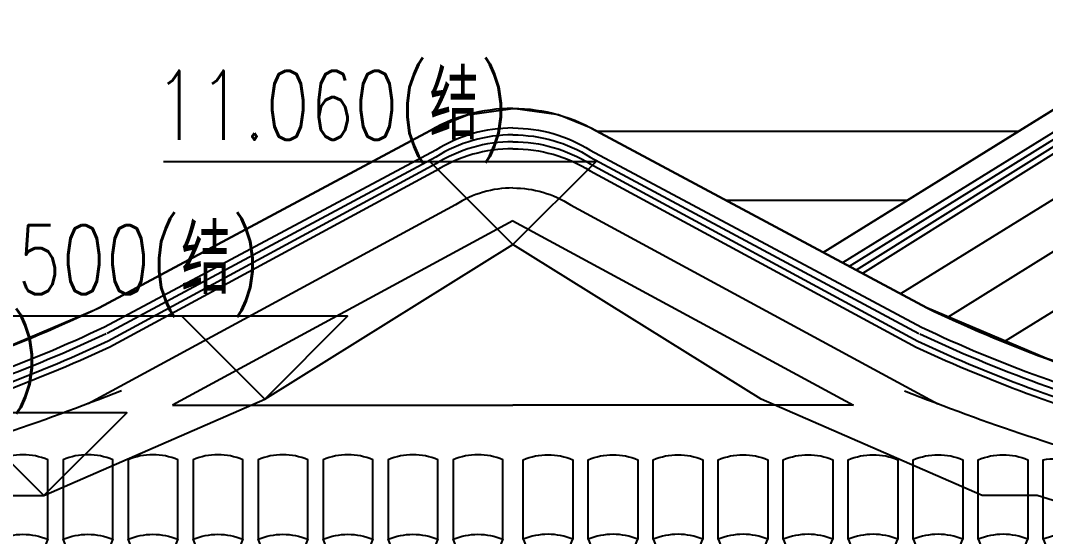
# Model space of a CAD drawing. Extents: x 296441 to 853063, y 459050 to 1117990.
# Drawn here: x 658513 to 662228, y 1063606 to 1065477 of the extents above; entities that cross this region are included whole.
import ezdxf

# ---------------------------------------------------------------- set-up
doc = ezdxf.new("R2010")
doc.units = 0
doc.header["$LTSCALE"] = 1000
doc.linetypes.add('E4-ELEV-S$0$HIDDEN2', pattern=[4.762499999999999, 3.175, -1.5875])
for name, color, linetype in [('E4-ELEV-S$0$A-ELEV-HDDN', 161, 'E4-ELEV-S$0$HIDDEN2'), ('E4-ELEV-S$0$A-ELEV-HEVY', 2, 'Continuous'), ('E4-ELEV-S$0$A-ELEV-MEDM', 4, 'Continuous'), ('E4-ELEV-S$0$A-ELEV-MEDM-HEVY', 2, 'Continuous'), ('E4-ELEV-S$0$A-ELEV-THIN', 144, 'Continuous'), ('E4-TEXT-S$0$A-ANNO-LEVL', 3, 'Continuous'), ('E4-TEXT-S$0$A-ANNO-LEVL-TEXT', 255, 'Continuous'), ('G-XREF', 2, 'Continuous')]:
    doc.layers.add(name, color=color, linetype=linetype)
doc.styles.add('E4-TEXT-S$0$GOA_01_thin_0.75', font='romans.shx', dxfattribs={"width": 0.75, "bigfont": 'hzdx.shx'})

# ---------------------------------------------------------------- blocks, each defined once
blk = doc.blocks.new('E4-ELEV-S$0$歇山-标准侧')
at = {"layer": 'E4-ELEV-S$0$A-ELEV-MEDM'}
for p, q in [((1989.574608374242, 1181.594348318409), (2056.954971940111, 1181.594348318409)), ((2057.938677372498, 1153.861710831057), (2057.46882895389, 1176.362101971637)), ((1930.034258659784, 964.4346766248345), (1944.844380883354, 948.9000106249005)), ((1834.22637700531, 826.4536259737797), (1831.453209308296, 810.91895997338)), ((1831.453209308296, 810.91895997338), (1852.74712081402, 798.345344166737)), ((1729.43536065807, 714.6337557411753), (1753.563146066706, 700.6441859300248)), ((1666.64771307804, 563.7698843665421), (1666.64771307804, 536.163464655634)), ((1666.64771307804, 536.163464655634), (1623.681401803013, 507.5746035827324)), ((1585.255142381269, 507.5746035827324), (1573.810236465506, 499.7994852131233)), ((1573.810236465506, 499.7994852131233), (1576.410197018267, 478.0822369372472)), ((1623.681401803013, 507.5746035827324), (1585.255142381269, 507.5746035827324)), ((1498.946563646517, 475.9843682111241), (1498.946563646517, 428.8542521474883)), ((1576.4101970185, 478.0822369372472), (1502.11697851037, 475.9843682111241)), ((1498.946563646517, 428.8542521474883), (1528.871813959995, 419.3953459137119)), ((1528.871813959995, 425.9706569076516), (1655.505989812402, 425.9706569076516)), ((1528.871813959995, 425.9706569076516), (1528.871813959995, 419.3953459137119)), ((1655.505989812402, 425.9706569076516), (1689.078081335028, 417.0032524876297)), ((1689.078081335028, 417.0032524876297), (1689.078081335028, 346.1445039873943)), ((1764.05674207522, 316.5966063099913), (1689.078081335028, 346.1445039873943)), ((1764.05674207522, 316.5966063099913), (1740.806588601175, 250.7774741277099)), ((1720.389946985146, 211.0755214067176), (1720.389946985146, 89.60634798370302)), ((1701.005693813873, 89.60634798370302), (1701.005693813873, 183.8016897961497)), ((1562.064071488188, 124.6146070919931), (1424.62489004372, 107.2045538290404)), ((1306.612876514293, 94.42729178629816), (1295.313957632607, 36.90915184188634)), ((1306.612876514293, 94.42729178629816), (1295.313957632607, 36.90915184188634)), ((1715.211724985245, 84.42812598403543), (1706.183915814006, 84.42812598403543)), ((1295.313957632607, 36.90915184188634), (1135.933057856135, 49.309933825396)), ((1295.313957632607, 36.90915184188634), (1135.933057856135, 49.309933825396))]:
    blk.add_line(p, q, dxfattribs=at)
for centre, radius, start, end in [((1412.334305062279, 1468.346894805785), 644.5412249690828, 296.2669937401397, 333.5834406220644), ((2024.623244471935, 1183.837577750441), 35.12034980756928, 183.6621256014461, 282.1680252529459), ((2030.573749066418, 1176.362101971637), 26.89507988733021, 273.0950593946383, 11.21802127661426), ((2035.128495898185, 1156.520278851036), 22.96458932374894, 288.1451681910186, 353.3520672662202), ((2423.199771390617, 6030.255778597668), 5427.143023274036, 244.537985614075, 254.4881045799999), ((1570.64667982221, 1279.853352841455), 478.1719075071324, 318.7279981135825, 341.9620216033875), ((2022.586987417511, 1198.621324526146), 66.88836849820377, 272.3392693149549, 287.1227589128908), ((1368.672919280914, 1358.223709063139), 706.7668945757389, 311.2014603313185, 324.6092542997498), ((1235.563552005769, 1648.769644852262), 888.0560095794029, 252.7199426489645, 301.3493511070309), ((1551.097659962339, 1110.013254710473), 433.7387274557778, 294.277969306935, 314.0641650329893), ((1716.718545574084, 696.007605873514), 37.13519166619599, 295.9837296645107, 7.17248445638002), ((1605.553034007171, 677.5118746482767), 128.3014931528567, 298.9054671468698, 353.3374314651888), ((1852.780317567842, 168.0946481684223), 139.1925489650019, 143.5573682523586, 162.0138450842514), ((1630.488214833982, 190.9038017122075), 61.26672068315759, 328.2186206201019, 12.19870253224276), ((1635.70166395008, 162.0064863543957), 68.84509575495693, 18.45641900321601, 41.73330082249451), ((1649.530764036201, 160.0357680204324), 33.06772359390928, 292.6787061863859, 357.5737036004757), ((1581.42462816005, 151.4221282200888), 33.06772359390928, 196.8425823214462, 261.7375797198549), ((1612.018980349734, 136.2025233828463), 39.44350919701522, 206.3463534965254, 264.7999707433548), ((1612.018980349734, 136.2025233828463), 39.44350919701522, 206.3463534965254, 264.7999707433548), ((1623.688905346295, 137.6784627991728), 39.44350919701522, 289.6163151847314, 348.0699324105252), ((1329.770109645644, 118.0327339000069), 33.06772359393472, 196.8425823214462, 241.8881586078093), ((1329.770109645877, 118.0327339009382), 33.06772359483405, 241.8881586078093, 261.7375797198549), ((1329.770109645877, 118.0327339009382), 33.06772359483405, 241.8881586078093, 261.7375797198549), ((1360.364461835328, 102.8131290627643), 39.44350919701522, 206.3463534965254, 264.7999707433548), ((1360.364461835328, 102.8131290627643), 39.44350919701522, 206.3463534965254, 264.7999707433548), ((1372.034386831889, 104.2890684790909), 39.44350919701522, 289.6163151847314, 348.0699324105252), ((1372.034386831889, 104.2890684790909), 39.44350919701522, 289.6163151847314, 348.0699324105252), ((1397.876245521795, 126.6463737003505), 33.06772359390928, 292.6787061863859, 323.989077313485), ((1397.876245521795, 126.6463737003505), 33.06772359390928, 292.6787061863859, 323.989077313485), ((1599.251273914328, 66.04989254521206), 32.21109745441515, 39.09372066061793, 73.41766288387977), ((1599.251273914328, 66.04989254521206), 32.21109745441515, 39.09372066061793, 73.41766288387977), ((1622.050218718912, 207.4881493397988), 117.7883220738937, 269.0901812610056, 269.5454945690967), ((1653.520150832454, 72.91348203131929), 32.21109745441515, 120.9986230056416, 155.3225652541167), ((1706.183915814006, 89.60634798370302), 5.178222000000003, 180, 270), ((1715.211724985245, 89.60634798370302), 5.178222000000003, 270, 0), ((1098.83883401411, 78.96016892557964), 39.44350919701522, 201.9274122973871, 217.2655814483861), ((1098.83883401411, 78.96016892557964), 39.44350919701522, 217.2655814483861, 260.3810295706576), ((1080.703917195176, 9.999812683090568), 32.21109745441515, 34.67477946357263, 68.99872172315337), ((1080.703917195176, 9.999812683090568), 32.21109745441515, 34.67477946357263, 68.99872172315337), ((1135.3403011552, 12.66165609750897), 32.21109745441515, 116.5796818365638, 150.9036240732215), ((1135.3403011552, 12.66165609750897), 32.21109745441515, 116.5796818365638, 150.9036240732215), ((1110.587787357479, 79.53256906988099), 39.44350919701522, 285.1973739874126, 310.8832665814672), ((1110.587787357479, 79.53256906988099), 39.44350919701522, 285.1973739874126, 310.8832665814672), ((1110.587787357479, 79.53256906988099), 39.44350919701522, 310.8832665814672, 343.6509912410173), ((1347.596755399922, 32.66049822513014), 32.21109745441515, 39.09372066061793, 73.41766288387977), ((1347.596755399922, 32.66049822513014), 32.21109745441515, 39.09372066061793, 73.41766288387977), ((1401.865632317815, 39.52408771123737), 32.21109745441515, 120.9986230056416, 155.3225652541167), ((1401.865632317815, 39.52408771123737), 32.21109745441515, 120.9986230056416, 155.3225652541167)]:
    blk.add_arc(centre, radius, start, end, dxfattribs=at)
at = {"layer": 'E4-ELEV-S$0$A-ELEV-MEDM-HEVY'}
blk.add_line((1.699518179520965e-06, 3.725290298461914e-09), (-499.9999999999709, 3.725290298461914e-09), dxfattribs=at)
blk.add_line((1.699518179520965e-06, 3.725290298461914e-09), (-499.9999999999709, 3.725290298461914e-09), dxfattribs=at)
for centre, radius, start, end in [((-27.13426432028064, 11903.85003999108), 11903.88096556716, 274.1615167951015, 274.5765213657625), ((182.8985732340661, 7243.284182474017), 7243.308409298905, 275.8620309257637, 277.0194885439747), ((182.8985732340661, 7243.284182474017), 7243.308409298905, 275.8620309257637, 277.0194885439747), ((-27.13426489094854, 11903.85004724981), 11903.88097284817, 270.1306028015816, 274.1615167951015)]:
    blk.add_arc(centre, radius, start, end, dxfattribs=at)
at = {"layer": 'E4-ELEV-S$0$A-ELEV-THIN'}
for p, q in [((1930.034258659784, 964.4346766248345), (1873.18740500728, 964.4346766248345)), ((1873.18740500728, 964.4346766248345), (1889.834532483801, 948.9000106249005)), ((1944.844380883354, 948.9000106249005), (1889.834532483801, 948.9000106249005)), ((1760.676161296986, 826.4536259737797), (1757.902993599972, 810.91895997338)), ((1834.22637700531, 826.4536259737797), (1760.676161296986, 826.4536259737797)), ((1831.453209308296, 810.91895997338), (1757.902993599972, 810.91895997338)), ((1772.736822476465, 810.91895997338), (1794.030733982421, 798.345344166737)), ((1852.74712081402, 798.345344166737), (1794.030733982421, 798.345344166737)), ((1729.43536065807, 714.6337557411753), (1649.540339635074, 714.6337557411753)), ((1649.540339635074, 714.6337557411753), (1673.232224781153, 700.6441859300248)), ((1753.563146066706, 700.6441859300248), (1673.232224781153, 700.6441859300248)), ((1585.197413391754, 564.8213731544092), (1585.197413391754, 536.163464655634)), ((1585.197413391754, 563.7698843665421), (1666.64771307804, 563.7698843665421)), ((1521.963301543001, 521.7682007751428), (1487.637868160004, 499.4317821809091)), ((1532.709060142835, 507.5746035827324), (1521.963301543001, 521.7682007751428)), ((1585.197413391754, 536.163464655634), (1532.709060142835, 507.5746035827324)), ((1666.64771307804, 536.163464655634), (1585.197413391754, 536.163464655634)), ((1412.643428301759, 483.8819429604337), (1412.643428301759, 425.1048494577408)), ((1493.397561849182, 477.8037574635819), (1415.813843165379, 483.8819429604337)), ((1502.11697851037, 475.9843682111241), (1415.813843165379, 483.8819429604337)), ((1573.810236465506, 499.7994852131233), (1487.637868160004, 499.4317821809091)), ((1487.637868160004, 499.4317821809091), (1490.227146985329, 477.8037574635819)), ((1585.255142381269, 507.5746035827324), (1532.709060142835, 507.5746035827324)), ((1528.871813959995, 383.2308035115711), (1412.643428301759, 425.1048494577408)), ((1557.89444065452, 417.0032524876297), (1528.871813959995, 425.9706569076516)), ((1528.871813959995, 419.3953459137119), (1528.871813959995, 383.2308035115711)), ((1557.89444065452, 417.0032524876297), (1689.078081335028, 417.0032524876297)), ((1557.89444065452, 345.4685878967866), (1557.89444065452, 417.0032524876297)), ((1637.650626515358, 314.5804747170769), (1557.89444065452, 345.4685878967866)), ((1637.8833552672, 314.691302340012), (1661.126053448854, 248.8932754322886)), ((1685.831663679885, 209.9976179860532), (1720.389946985146, 211.0755214067176))]:
    blk.add_line(p, q, dxfattribs=at)
for centre, radius, start, end in [((1265.203130220849, 1495.143420771696), 807.0295220756068, 304.9693747245255, 334.2050259213987), ((2023.027172950184, 1177.664403346367), 45.93282474003929, 227.198727413928, 272.857653131345), ((2152.963874667737, 5437.107608536258), 4846.3336693051, 244.5611003516773, 255.6448268103759), ((2169.893892167223, 5481.505587110296), 4945.1896873904, 244.7137590927619, 255.5346398267261), ((2227.8480903421, 5625.86325267842), 5073.664973616526, 244.7639143257717, 255.3305882455913), ((2411.432153764734, 6101.790040267166), 5632.368548867882, 245.2292575734975, 254.6868800295148), ((1454.256370246731, 1294.159596404992), 555.8169815604288, 300.6141228131049, 321.5980135863578), ((1454.256370246731, 1294.159596404992), 555.8169815604288, 300.6141228131049, 321.5980135863578), ((3025.691488954559, 8396.833913603798), 8145.804320366338, 248.2640610532893, 254.958193990054), ((1236.131919802254, 1663.430772865657), 964.3347994732785, 252.8268820366579, 300.6500271080029), ((1222.445789110468, 1673.107667829376), 1021.417813197765, 253.6324403816677, 300.3362907433498), ((1225.671943997353, 1692.381537612528), 1014.958965048192, 253.8281006369892, 300.2713252977943), ((1417.915641472762, 1283.924166154116), 614.2062806385669, 288.5699424226397, 307.7603113156127), ((1560.806573358219, 1145.622432333417), 396.1576010894355, 296.7525703695703, 302.3415032526664), ((1224.444394089835, 1630.886809586547), 1007.359311376853, 252.6449978395941, 292.7201374066236), ((1636.387624288531, 696.007605873514), 37.13519166619599, 295.9837296645107, 7.17248445638002), ((1525.222112721385, 677.5118746482767), 128.3014931528567, 298.9054671468698, 353.3374314651888), ((1202.461978837469, 1453.013391025364), 967.6134027785832, 252.5103467138861, 293.4316883206267), ((1459.692731707211, 337.2621098291129), 99.64930434497875, 66.80137954005774, 118.1738730014246), ((1624.247884153476, 197.9886433989741), 161.7192428044881, 66.36672456124246, 114.2236965542351), ((1701.67065095072, 228.0980567596853), 107.6000564334951, 90.196164243289, 126.5113010124422), ((1702.178656397242, 202.9405850586481), 61.61952581275882, 90.81492846144441, 131.7765403438281), ((1703.198574495123, 206.4633918097243), 58.12142992667493, 49.67974608480628, 91.86970795778238), ((1201.687327672815, -70.22547898627818), 559.3931731479777, 29.80659111680115, 34.78322266048583)]:
    blk.add_arc(centre, radius, start, end, dxfattribs=at)
blk = doc.blocks.new('E4-ELEV-S$0$gf')
at = {"layer": 'E4-ELEV-S$0$A-ELEV-HDDN'}
blk.add_lwpolyline([(-2674.701817638706, 124.1281758414116), (-2700.000000013737, 199.9999999999709), (-1900.000000013737, 450), (-1700.000000013737, 449.9999999999563), (-900.0000000068685, 800), (0, 1360.000000004264)], dxfattribs=at)
at = {"layer": 'E4-ELEV-S$0$A-ELEV-HEVY', "ltscale": 0.1}
blk.add_line((0, 0), (-1409.610055817175, 0), dxfattribs=at)
at = {"layer": 'E4-ELEV-S$0$A-ELEV-HEVY'}
blk.add_lwpolyline([(-3399.184661402367, 1181.59434831595), (-3277.108580797561, 1011.992952061286), (-3107.189093829482, 890.3600165588723), (-2753.933394553722, 767.3986762214045), (-2381.383194629103, 800.796711593568), (-1933.341728026513, 946.3692391551449), (-1499.612593578291, 1130.24842379379), (-283.5938051886624, 1782.459552553948), (-164.584300926188, 1830.696727449795), (0, 1853.711452170897)], dxfattribs=at)
at = {"layer": 'E4-ELEV-S$0$A-ELEV-MEDM', "ltscale": 0.1}
blk.add_lwpolyline([(0, 1853.71145217093, 0.1398354800039688), (-316.5423939216416, 1763.418145133022), (-1499.612593578291, 1130.248423793782), (-1499.612593578291, 1130.248423793782)], format="xyb", dxfattribs=at)
at = {"layer": 'E4-ELEV-S$0$A-ELEV-THIN'}
blk.add_line((-1234.358439884614, 777.9200457697079), (0, 777.9200457697007), dxfattribs=at)
for points in [[(0, 1782.714847440322, 0.1404183720010244), (-280.1135535069043, 1702.466384565181), (-1480.839378079399, 1060.655700971336)], [(0, 1757.714847440322, 0.1404183720010244), (-280.1135535069043, 1677.466384565181), (-1471.286585579743, 1037.859651243394)], [(0, 1732.714847440322, 0.1404183720010244), (-280.1135535069043, 1652.466384565181), (-1467.211946098949, 1010.138508141936)], [(0, 1707.714847440322, 0.1404183720010244), (-280.1135535069043, 1627.466384565181), (-1461.144673137809, 987.6469936767462)], [(0, 1565.283029191138, 0.1430844429118315), (-208.1112211394357, 1504.483310678792), (-1539.973848623107, 782.951489121042)], [(-1686.427215351374, 291.4999984212845), (-1686.427216222044, 579.9200351212639, 0.199999999910216), (-1866.427216181997, 579.9200350942556), (-1866.427215383388, 291.499998503823)], [(-1450.784162068274, 291.4999991326331), (-1450.784162938944, 579.9200358326052, 0.199999999910216), (-1630.784162898897, 579.9200358055969), (-1630.784162100405, 291.4999992151716)], [(-1215.14110878529, 291.4999998439744), (-1215.14110965596, 579.9200365439538, 0.199999999910216), (-1395.141109615914, 579.9200365169454), (-1395.141108817304, 291.4999999265128)], [(-979.4980555021903, 291.5000005553229), (-979.4980563728604, 579.9200372553023, 0.199999999910216), (-1159.498056332814, 579.920037228294), (-1159.498055534321, 291.5000006378614)], [(-743.8550022192067, 291.5000010309741), (-743.8550030898768, 579.9200377309535, 0.199999999910216), (-923.85500304983, 579.9200377039451), (-923.8550022513373, 291.5000011135126)], [(-508.2119489362231, 291.5000017423226), (-508.2119498068932, 579.920038442302, 0.199999999910216), (-688.2119497668464, 579.9200384152937), (-688.2119489682373, 291.5000018248611)], [(-272.568895653123, 291.5000024536712), (-272.5688965237932, 579.9200391536433, 0.199999999910216), (-452.5688964837464, 579.920039126635), (-452.5688956852537, 291.5000025362096)], [(-36.92584237013943, 291.5000031650125), (-36.92584324080963, 579.9200398649918, 0.199999999910216), (-216.9258432007628, 579.9200398379835), (-216.9258424021536, 291.5000032475509)], [(-1922.070268540294, 291.4999980606517), (-1922.070269356132, 579.9200350942556, 0.195296379146535), (-2102.070269316086, 540.1774712007027), (-2102.070268573822, 291.4999980336434)], [(-2157.713321823278, 291.5000395225798), (-2157.713322639116, 507.307472320419, 0.1979438243876192), (-2337.713322599069, 481.2956052926893), (-2337.713321856805, 291.5000394955714)], [(-2393.356375106378, 291.5000387907057), (-2393.356375922216, 444.1047492322541, 0.1979438243876192), (-2573.356375882169, 418.0928822046408), (-2573.356375139905, 291.5000387638138)], [(-2628.999428482028, 291.4999589571817), (-2628.999429297866, 383.5581533302175, 0.1979438243876192), (-2808.999429257819, 357.5462863024877), (-2808.999428515555, 291.4999589301733)], [(-2656.691695593065, 225.038360454826, 0.1999999998863418), (-2781.30708027049, 225.0383604948729), (-2808.999428436859, 291.4999958730623, -0.1999999999128089), (-2628.999428389361, 291.4999959266133), (-2656.691776481224, 225.0383604948729)], [(-2421.048642310081, 225.0383611661673, 0.1999999998863418), (-2545.664026987506, 225.0383612062142), (-2573.356375153875, 291.4999965844036, -0.1999999999128089), (-2393.356375106378, 291.4999966379546), (-2421.048723198241, 225.0383612062142)], [(-2185.405589026981, 225.0383618775159, 0.1999999998863418), (-2310.020973704406, 225.0383619175627), (-2337.713321870775, 291.4999972957521, -0.1999999999128089), (-2157.713321823278, 291.4999973493032), (-2185.405669915141, 225.0383619175627)], [(-1949.762535743997, 225.0383625888644, 0.1999999998863418), (-2074.377920421422, 225.0383626289113), (-2102.070268587791, 291.4999980071007, -0.1999999999128089), (-1922.070268540294, 291.4999980606517), (-1949.762616632157, 225.0383626289113)], [(-1714.119482460897, 225.0383630645156, 0.1999999998863418), (-1838.734867138322, 225.0383631045624), (-1866.427215304691, 291.4999984827518, -0.1999999999128089), (-1686.427215257194, 291.4999985363029), (-1714.119563349057, 225.0383631045624)], [(-1478.476429177914, 225.0383637758641, 0.1999999998863418), (-1603.091813855339, 225.038363815911), (-1630.784162021708, 291.4999991941004, -0.1999999999128089), (-1450.78416197421, 291.4999992476514), (-1478.476510066073, 225.038363815911)], [(-1242.833375894814, 225.0383644872054, 0.1999999998863418), (-1367.448760572239, 225.0383645272523), (-1395.141108738608, 291.4999999054417, -0.1999999999128089), (-1215.14110869111, 291.4999999589927), (-1242.833456782973, 225.0383645272523)], [(-1007.19032261183, 225.0383651985539, 0.1999999998863418), (-1131.805707289255, 225.0383652386008), (-1159.498055455624, 291.5000006167902, -0.1999999999128089), (-979.4980554081267, 291.5000006703413), (-1007.19040349999, 225.0383652386008)], [(-771.5472693287302, 225.0383656742051, 0.1999999998863418), (-896.1626540061552, 225.038365714252), (-923.8550021725241, 291.5000010924414, -0.1999999999128089), (-743.8550021250267, 291.5000011459924), (-771.5473502168898, 225.038365714252)], [(-535.9042160457466, 225.0383663855537, 0.1999999998863418), (-660.5196007231716, 225.0383664256005), (-688.2119488895405, 291.5000018037899, -0.1999999999128089), (-508.2119488420431, 291.500001857341), (-535.9042969339062, 225.0383664256005)], [(-300.2611627626466, 225.0383670969022, 0.1999999998863418), (-424.8765474400716, 225.0383671369491), (-452.5688956064405, 291.5000025151385, -0.1999999999128089), (-272.568895558943, 291.5000025686895), (-300.2612436508061, 225.0383671369491)], [(-64.61810947966296, 225.0383678082435, 0.1999999998863418), (-189.233494157088, 225.0383678482904), (-216.9258423234569, 291.5000032264797, -0.1999999999128089), (-36.92584227595944, 291.5000032800308), (-64.61819036782254, 225.0383678482904)], [(-2827.716432870133, 99.999994253958, 0.4086840473709477), (-2845.375969049288, 117.996774114421, -0.3710916077769059), (-2882.557242464973, 148.2109088699654, -0.424353686270066), (-2910.844335919013, 178.1812249792129, -0.213335491750496), (-2935.716439595213, 227.5605293956905, 0.2445723906024019), (-2719.716839277884, 227.5605293821864, -0.213335491750496), (-2744.588942920556, 178.181224992717, -0.424353686270066), (-2772.876036328031, 148.2109088834695, -0.3710916077769059), (-2810.057309737196, 117.9967740473658, 0.4086840473709477), (-2827.716845922871, 99.99999422694964)], [(-2592.073379587149, 99.99999496529927, 0.4086840473709477), (-2609.732915766304, 117.9967748257623, -0.3710916077769059), (-2646.914189181989, 148.2109095813066, -0.424353686270066), (-2675.20128263603, 178.1812256905541, -0.213335491750496), (-2700.07338631223, 227.5605301070318, 0.2445723906024019), (-2484.0737859949, 227.5605300935276, -0.213335491750496), (-2508.945889637573, 178.1812257040583, -0.424353686270066), (-2537.232983045047, 148.2109095948108, -0.3710916077769059), (-2574.414256454213, 117.996774758707, 0.4086840473709477), (-2592.073792639887, 99.99999493829091)], [(-2356.430326304049, 99.99999567664781, 0.4086840473709477), (-2374.089862483204, 117.9967755371108, -0.3710916077769059), (-2411.271135898889, 148.2109102926552, -0.424353686270066), (-2439.55822935293, 178.1812264019027, -0.213335491750496), (-2464.43033302913, 227.5605308183804, 0.2445723906024019), (-2248.4307327118, 227.5605308048762, -0.213335491750496), (-2273.302836354473, 178.1812264154069, -0.424353686270066), (-2301.589929761947, 148.2109103061593, -0.3710916077769059), (-2338.771203171113, 117.9967754700556, 0.4086840473709477), (-2356.430739356787, 99.99999564963946)], [(-2120.787273021066, 99.99999638799636, 0.4086840473709477), (-2138.446809200221, 117.9967762484594, -0.3710916077769059), (-2175.628082615905, 148.2109110040037, -0.424353686270066), (-2203.915176069946, 178.1812271132512, -0.213335491750496), (-2228.787279746146, 227.5605315297289, 0.2445723906024019), (-2012.787679428817, 227.5605315162247, -0.213335491750496), (-2037.659783071489, 178.1812271267554, -0.424353686270066), (-2065.946876478964, 148.2109110175079, -0.3710916077769059), (-2103.128149888129, 117.9967761814041, 0.4086840473709477), (-2120.787686073803, 99.999996360988)], [(-1885.144219737966, 99.99999686364754, 0.4086840473709477), (-1902.803755917121, 117.9967767241105, -0.3710916077769059), (-1939.985029332805, 148.2109114796549, -0.424353686270066), (-1968.272122786846, 178.1812275889024, -0.213335491750496), (-1993.144226463046, 227.5605320053801, 0.2445723906024019), (-1777.144626145717, 227.5605319918759, -0.213335491750496), (-1802.016729788389, 178.1812276024066, -0.424353686270066), (-1830.303823195864, 148.2109114931591, -0.3710916077769059), (-1867.485096605029, 117.9967766570553, 0.4086840473709477), (-1885.144632790703, 99.99999683663918)], [(-1649.501166454982, 99.99999757499609, 0.4086840473709477), (-1667.160702634137, 117.9967774354591, -0.3710916077769059), (-1704.341976049822, 148.2109121910034, -0.424353686270066), (-1732.629069503862, 178.181228300251, -0.213335491750496), (-1757.501173180062, 227.5605327167286, 0.2445723906024019), (-1541.501572862733, 227.5605327032245, -0.213335491750496), (-1566.373676505405, 178.1812283137551, -0.424353686270066), (-1594.66076991288, 148.2109122045076, -0.3710916077769059), (-1631.842043322045, 117.9967773684039, 0.4086840473709477), (-1649.50157950772, 99.99999754798773)], [(-1413.858113171882, 99.99999828633736, 0.4086840473709477), (-1431.517649351037, 117.9967781468004, -0.3710916077769059), (-1468.698922766722, 148.2109129023447, -0.424353686270066), (-1496.986016220762, 178.1812290115922, -0.213335491750496), (-1521.858119896962, 227.5605334280699, 0.2445723906024019), (-1305.858519579633, 227.5605334145657, -0.213335491750496), (-1330.730623222305, 178.1812290250964, -0.424353686270066), (-1359.01771662978, 148.2109129158489, -0.3710916077769059), (-1396.198990038945, 117.9967780797451, 0.4086840473709477), (-1413.85852622462, 99.999998259329)], [(-1178.215059888898, 99.9999989976859, 0.4086840473709477), (-1195.874596068054, 117.9967788581489, -0.3710916077769059), (-1233.055869483738, 148.2109136136933, -0.424353686270066), (-1261.342962937779, 178.1812297229408, -0.213335491750496), (-1286.215066613979, 227.5605341394185, 0.2445723906024019), (-1070.21546629665, 227.5605341259143, -0.213335491750496), (-1095.087569939322, 178.1812297364449, -0.424353686270066), (-1123.374663346796, 148.2109136271974, -0.3710916077769059), (-1160.555936755962, 117.9967787910937, 0.4086840473709477), (-1178.215472941636, 99.99999897067755)], [(-942.5720066057984, 99.99999947333708, 0.4086840473709477), (-960.2315427849535, 117.9967793338001, -0.3710916077769059), (-997.4128162006382, 148.2109140893444, -0.424353686270066), (-1025.699909654679, 178.1812301985919, -0.213335491750496), (-1050.572013330879, 227.5605346150696, 0.2445723906024019), (-834.5724130135495, 227.5605346015655, -0.213335491750496), (-859.4445166562218, 178.1812302120961, -0.424353686270066), (-887.7316100636963, 148.2109141028486, -0.3710916077769059), (-924.9128834728617, 117.9967792667449, 0.4086840473709477), (-942.5724196585361, 99.99999944632873)], [(-706.9289533228148, 100.0000001846856, 0.4086840473709477), (-724.5884895019699, 117.9967800451486, -0.3710916077769059), (-761.7697629176546, 148.210914800693, -0.424353686270066), (-790.0568563716952, 178.1812309099405, -0.213335491750496), (-814.9289600478951, 227.5605353264182, 0.2445723906024019), (-598.9293597305659, 227.560535312914, -0.213335491750496), (-623.8014633732382, 178.1812309234447, -0.424353686270066), (-652.0885567807127, 148.2109148141972, -0.3710916077769059), (-689.2698301898781, 117.9967799780934, 0.4086840473709477), (-706.9293663755525, 100.0000001576773)], [(-471.2859000397148, 100.0000008960342, 0.4086840473709477), (-488.9454362188699, 117.9967807564972, -0.3710916077769059), (-526.1267096345546, 148.2109155120415, -0.424353686270066), (-554.4138030885952, 178.181231621289, -0.213335491750496), (-579.2859067647951, 227.5605360377667, 0.2445723906024019), (-363.2863064474659, 227.5605360242625, -0.213335491750496), (-388.1584100901382, 178.1812316347932, -0.424353686270066), (-416.4455034976127, 148.2109155255457, -0.3710916077769059), (-453.6267769067781, 117.9967806894419, 0.4086840473709477), (-471.2863130924525, 100.0000008690258)], [(-235.6428467567312, 100.0000016073755, 0.4086840473709477), (-253.3023829358863, 117.9967814678384, -0.3710916077769059), (-290.483656351571, 148.2109162233828, -0.424353686270066), (-318.7707498056116, 178.1812323326303, -0.213335491750496), (-343.6428534818115, 227.560536749108, 0.2445723906024019), (-127.6432531644823, 227.5605367356038, -0.213335491750496), (-152.5153568071546, 178.1812323461345, -0.424353686270066), (-180.8024502146291, 148.210916236887, -0.3710916077769059), (-217.9837236237945, 117.9967814007832, 0.4086840473709477), (-235.6432598094689, 100.0000015803671)], [(0.0002065262524411082, 100.0000020830339, 0.4086840473709477), (-17.65932965290267, 117.9967819434969, -0.3710916077769059), (-54.84060306858737, 148.2109166990413, -0.424353686270066), (-83.12769652262796, 178.1812328082888, -0.213335491750496), (-107.9998001988279, 227.5605372247664, 0.2445723906024019), (107.9998001185013, 227.5605372112623, -0.213335491750496), (83.127696475829, 178.1812328217929, -0.424353686270066), (54.84060306835454, 148.2109167125454, -0.3710916077769059), (17.6593296591891, 117.9967818764417, 0.4086840473709477), (-0.0002065264852717519, 100.0000020560256)]]:
    blk.add_lwpolyline(points, format="xyb", dxfattribs=at)
blk.add_lwpolyline([(0, 1446.629321941684), (-1234.358439884614, 777.9200457697079)], dxfattribs=at)
at = {"layer": 'E4-ELEV-S$0$A-ELEV-MEDM', "ltscale": 0.1, "xscale": -1}
blk.add_blockref('E4-ELEV-S$0$歇山-标准侧', (-1409.610053028562, -6.51925802230835e-09), dxfattribs=at)
blk = doc.blocks.new('E4-ELEV-S')
at = {"layer": 'E4-ELEV-S$0$A-ELEV-HDDN'}
blk.add_line((3228.999065623851, 11220), (2571.366343728732, 11220), dxfattribs=at)
blk.add_lwpolyline([(3578.604966180865, 10706.89795782091), (4450.000033856137, 11250)], dxfattribs=at)
at = {"layer": 'E4-ELEV-S$0$A-ELEV-HEVY'}
blk.add_line((3632.212075979682, 11470), (2105.689606260974, 11470), dxfattribs=at)
blk.add_lwpolyline([(2924.327823524131, 11031.0978352169), (4166.406228667591, 11801.21088541788), (4285.415732929949, 11849.44806031371), (4450.000033856137, 11872.46278503467)], dxfattribs=at)
at = {"layer": 'E4-ELEV-S$0$A-ELEV-MEDM', "ltscale": 0.1}
blk.add_lwpolyline([(4450.000033856137, 11872.46278503467, 0.139835480003969), (4133.457639934495, 11782.16947799688), (2924.074256714433, 11031.23354214826)], format="xyb", dxfattribs=at)
at = {"layer": 'E4-ELEV-S$0$A-ELEV-THIN'}
for points in [[(4450.000033856137, 11801.4661803043, 0.1404183720010241), (4169.886480349349, 11721.21771742892), (2994.838712206809, 10993.36097078444)], [(4450.000033856137, 11776.4661803043, 0.1404183720010241), (4169.886480349349, 11696.21771742892), (3018.892708899919, 10980.48746388033)], [(4450.000033856137, 11751.4661803043, 0.1404183720010241), (4169.886480349349, 11671.21771742892), (3043.82698763255, 10967.14283705992)], [(4450.000033856137, 11726.4661803043, 0.1404183720010241), (4169.886480349349, 11646.21771742892), (3066.168742594076, 10955.18570825434)], [(4450.000033856137, 11584.03436205513, 0.1430844429118313), (4241.888812716817, 11523.23464354267), (3204.130580280907, 10881.3496346646)]]:
    blk.add_lwpolyline(points, format="xyb", dxfattribs=at)
blk.add_lwpolyline([(4450.000033856137, 11465.38065480557), (3374.701568115503, 10795.19463429716)], dxfattribs=at)
at = {"layer": 'E4-ELEV-S$0$A-ELEV-HEVY'}
blk.add_blockref('E4-ELEV-S$0$gf', (1799.999999992549, 9700), dxfattribs=at)
at = {"layer": 'E4-ELEV-S$0$A-ELEV-HEVY', "xscale": -1}
blk.add_blockref('E4-ELEV-S$0$gf', (1799.999999992549, 9700), dxfattribs=at)

msp = doc.modelspace()

# ---------------------------------------------------------------- linework, layer by layer
at = {"layer": 'E4-TEXT-S$0$A-ANNO-LEVL', "elevation": 5.417605915504321}
for points in [[(659998.4799874824, 1064964.769549309), (660298.4799874824, 1064664.769549309), (660598.4799874824, 1064964.769549309), (659032.3502748794, 1064964.769549309)], [(659098.4799874756, 1064404.769549305), (659398.4799874756, 1064104.769549305), (659698.4799874756, 1064404.769549305), (658132.3502748725, 1064404.769549305)], [(658298.4799874687, 1064054.769549305), (658598.4799874687, 1063754.769549305), (658898.4799874687, 1064054.769549305), (657332.3502748656, 1064054.769549305)]]:
    msp.add_lwpolyline(points, dxfattribs=at)

# ---------------------------------------------------------------- block references
at = {"layer": 'G-XREF'}
msp.add_blockref('E4-ELEV-S', (658498.479987122, 1053604.769549305, 5.417605957593833), dxfattribs=at)

# ---------------------------------------------------------------- texts
at = {"layer": 'E4-TEXT-S$0$A-ANNO-LEVL-TEXT', "style": 'E4-TEXT-S$0$GOA_01_thin_0.75', "width": 0.75}
for s, p in [('11.060(结)', (658999.6044292144, 1065044.898772257, 5.417605915504671)), ('10.500(结)', (658099.6044292075, 1064484.898772253, 5.417605915504671)), ('10.150(结)', (657299.6044292006, 1064134.898772253, 5.417605915504671))]:
    msp.add_text(s, height=250, dxfattribs=at).set_placement(p)

doc.saveas('drawing.dxf')
